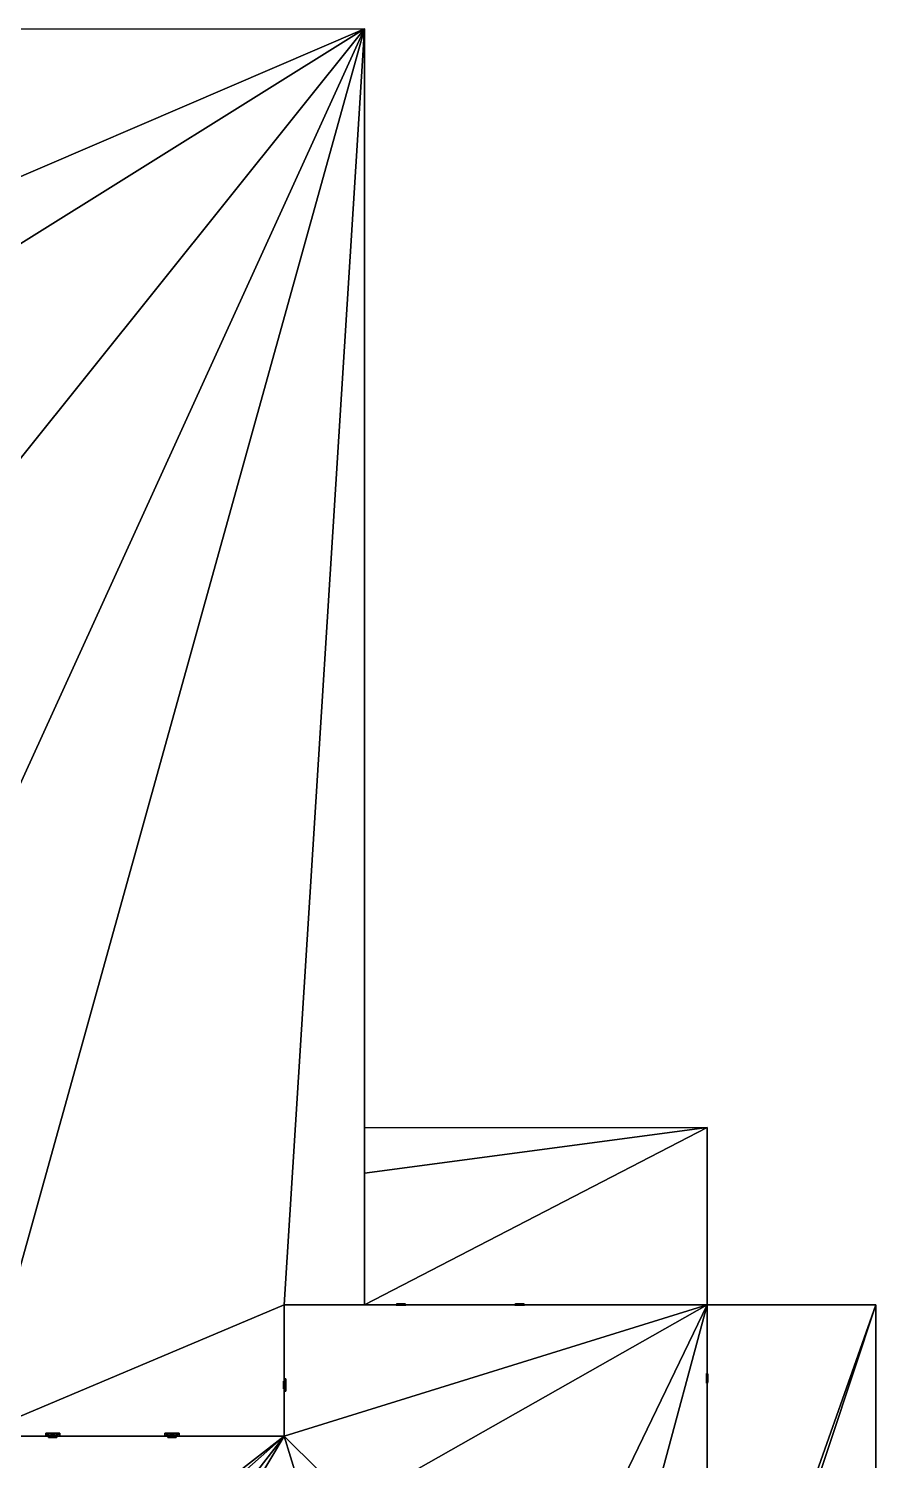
# Model space of a CAD drawing. Header units: metres. Extents: x -124 to 108, y 0 to 201.
# Drawn here: x 32.5 to 101.3, y 86.5 to 200.9 of the extents above; entities that cross this region are included whole.
import ezdxf

# ---------------------------------------------------------------- set-up
doc = ezdxf.new("R2010")
doc.units = ezdxf.units.M
doc.layers.get('0').update_dxf_attribs({"true_color": 0xff5454})

# ---------------------------------------------------------------- blocks, each defined once
blk = doc.blocks.new('dorTruncated')
for p, q in [((0.23, 2.33), (0, 0)), ((0.23, 2.33, -0.24), (0, 0, -0.24)), ((0.23, 2.59, 0.02), (0.9, 2.59, 0.02)), ((0.23, 2.59, 0.02), (0.23, 2.58, 0.1)), ((0.23, 2.33, 0.08), (0.23, 2.58, 0.1)), ((0.23, 2.58, 0.1), (0.9, 2.58, 0.1)), ((0.23, 2.33), (0.9, 2.33)), ((0.23, 2.33), (0.23, 2.33, -0.24)), ((0.9, 2.33, -0.24), (0.23, 2.33, -0.24)), ((0.23, 2.33), (0.23, 2.33, 0.08)), ((0.9, 2.33, 0.08), (0.23, 2.33, 0.08)), ((0.9, 2.59, 0.02), (0.9, 2.33)), ((0.9, 2.59, 0.02), (0.9, 2.58, 0.1)), ((0.9, 2.58, 0.1), (0.9, 2.33, 0.08)), ((1.13, 0), (0.9, 2.33)), ((0.9, 2.33), (0.9, 2.33, -0.24)), ((1.13, 0, -0.24), (0.9, 2.33, -0.24)), ((0.9, 2.33), (0.9, 2.33, 0.08)), ((0, 0), (1.13, 0)), ((0, 0), (0, 0, -0.24)), ((0, 0, -0.24), (1.13, 0, -0.24)), ((1.13, 0), (1.13, 0, -0.24))]:
    blk.add_line(p, q)
at = {"color": 37, "true_color": 0x7b6641}
blk.add_line((0.23, 2.33), (0.23, 2.59, 0.02), dxfattribs=at)
at = {"color": 45, "true_color": 0x9b7d59}
mesh = blk.add_polyface(dxfattribs=at)
corners = [(0.23, 2.33, -0.24), (0, 0), (0, 0, -0.24), (0.23, 2.33)]
mesh.append_faces([[corners[k] for k in face] for face in [(0, 1, 2), (1, 0, 3)]], dxfattribs={"vtx0": -1, "color": 45})
at = {"color": 18, "true_color": 0x000000}
mesh = blk.add_polyface(dxfattribs=at)
corners = [(1.13, 0, -0.24), (0.23, 2.33, -0.24), (0, 0, -0.24), (0.9, 2.33, -0.24)]
mesh.append_faces([[corners[k] for k in face] for face in [(0, 1, 2), (1, 0, 3)]], dxfattribs={"vtx0": -1, "color": 18})
mesh = blk.add_polyface()
corners = [(0.9, 2.59, 0.02), (0.23, 2.33), (0.23, 2.59, 0.02), (0.9, 2.33)]
mesh.append_faces([[corners[k] for k in face] for face in [(0, 1, 2), (1, 0, 3)]], dxfattribs={"vtx0": -1})
at = {"color": 37, "true_color": 0x7b6641}
mesh = blk.add_polyface(dxfattribs=at)
corners = [(0.23, 2.33, 0.08), (0.23, 2.59, 0.02), (0.23, 2.33), (0.23, 2.58, 0.1)]
mesh.append_faces([[corners[k] for k in face] for face in [(0, 1, 2), (1, 0, 3)]], dxfattribs={"vtx0": -1, "color": 37})
mesh = blk.add_polyface(dxfattribs=at)
corners = [(0.23, 2.58, 0.1), (0.9, 2.59, 0.02), (0.23, 2.59, 0.02), (0.9, 2.58, 0.1)]
mesh.append_faces([[corners[k] for k in face] for face in [(0, 1, 2), (1, 0, 3)]], dxfattribs={"vtx0": -1, "color": 37})
mesh = blk.add_polyface(dxfattribs=at)
corners = [(0.9, 2.33, 0.08), (0.23, 2.58, 0.1), (0.23, 2.33, 0.08), (0.9, 2.58, 0.1)]
mesh.append_faces([[corners[k] for k in face] for face in [(0, 1, 2), (1, 0, 3)]], dxfattribs={"vtx0": -1, "color": 37})
mesh = blk.add_polyface(dxfattribs=at)
corners = [(0.9, 2.33), (0.23, 2.33, -0.24), (0.9, 2.33, -0.24), (0.23, 2.33)]
mesh.append_faces([[corners[k] for k in face] for face in [(0, 1, 2), (1, 0, 3)]], dxfattribs={"vtx0": -1, "color": 37})
mesh = blk.add_polyface(dxfattribs=at)
corners = [(0.9, 2.33, 0.08), (0.23, 2.33), (0.9, 2.33), (0.23, 2.33, 0.08)]
mesh.append_faces([[corners[k] for k in face] for face in [(0, 1, 2), (1, 0, 3)]], dxfattribs={"vtx0": -1, "color": 37})
mesh = blk.add_polyface(dxfattribs=at)
corners = [(0.9, 2.59, 0.02), (0.9, 2.33, 0.08), (0.9, 2.33), (0.9, 2.58, 0.1)]
mesh.append_faces([[corners[k] for k in face] for face in [(0, 1, 2), (1, 0, 3)]], dxfattribs={"vtx0": -1, "color": 37})
at = {"color": 45, "true_color": 0x9b7d59}
mesh = blk.add_polyface(dxfattribs=at)
corners = [(0.9, 2.33), (1.13, 0, -0.24), (1.13, 0), (0.9, 2.33, -0.24)]
mesh.append_faces([[corners[k] for k in face] for face in [(0, 1, 2), (1, 0, 3)]], dxfattribs={"vtx0": -1, "color": 45})
mesh = blk.add_polyface(dxfattribs=at)
corners = [(0, 0), (1.13, 0, -0.24), (0, 0, -0.24), (1.13, 0)]
mesh.append_faces([[corners[k] for k in face] for face in [(0, 1, 2), (1, 0, 3)]], dxfattribs={"vtx0": -1, "color": 45})
blk = doc.blocks.new('door_i')
for p, q in [((0.97, 2.29), (0, 2.29)), ((0, 2.29), (0, 2.29, 0.12)), ((0.97, 2.29, 0.12), (0, 2.29, 0.12)), ((0, 2.29, 0.12), (0, 2.22, 0.05)), ((0, 2.29), (0, 0)), ((0.97, 2.22, 0.05), (0.97, 2.29, 0.12)), ((0.97, 2.29), (0.97, 2.29, 0.12)), ((0.97, 0), (0.97, 2.29)), ((0, 2.22, 0.05), (0, 0, 0.05)), ((0, 2.22, 0.05), (0.97, 2.22, 0.05)), ((0.84, 2.16), (0.13, 2.16)), ((0.13, 0.14), (0.13, 2.16)), ((0.13, 0.14, 0.05), (0.13, 2.16, 0.05)), ((0.84, 2.16, 0.05), (0.13, 2.16, 0.05)), ((0.13, 2.16), (0.13, 2.16, 0.05)), ((0.44, 2.11), (0.17, 2.11)), ((0.17, 2.11), (0.17, 1.98)), ((0.17, 2.11, -0.07), (0.17, 1.98, -0.07)), ((0.44, 2.11, -0.07), (0.17, 2.11, -0.07)), ((0.17, 2.11, -0.07), (0.17, 2.11)), ((0.17, 1.98, -0.07), (0.17, 1.98)), ((0.17, 1.98), (0.44, 1.98)), ((0.17, 1.98, -0.07), (0.44, 1.98, -0.07)), ((0.8, 1.89), (0.17, 1.89)), ((0.8, 1.89, -0.07), (0.17, 1.89, -0.07)), ((0.17, 1.89), (0.17, 0.14)), ((0.17, 1.89, -0.07), (0.17, 0.14, -0.07)), ((0.17, 1.89, -0.07), (0.17, 1.89)), ((0.44, 2.11, -0.07), (0.44, 2.11)), ((0.44, 1.98), (0.44, 2.11)), ((0.44, 1.98, -0.07), (0.44, 2.11, -0.07)), ((0.44, 1.98, -0.07), (0.44, 1.98)), ((0.53, 2.11, -0.07), (0.53, 2.11)), ((0.53, 2.11), (0.53, 1.98)), ((0.53, 2.11, -0.07), (0.53, 1.98, -0.07)), ((0.8, 2.11, -0.07), (0.53, 2.11, -0.07)), ((0.53, 1.98, -0.07), (0.53, 1.98)), ((0.53, 1.98), (0.8, 1.98)), ((0.53, 1.98, -0.07), (0.8, 1.98, -0.07)), ((0.8, 2.11, -0.07), (0.8, 2.11)), ((0.8, 1.98), (0.8, 2.11)), ((0.8, 1.98, -0.07), (0.8, 2.11, -0.07)), ((0.8, 1.98, -0.07), (0.8, 1.98)), ((0.8, 0.14, -0.07), (0.8, 1.89, -0.07)), ((0.8, 0.14), (0.8, 1.89)), ((0.8, 1.89, -0.07), (0.8, 1.89)), ((0.84, 2.16), (0.84, 0.14)), ((0.84, 2.16, 0.05), (0.84, 0.14, 0.05)), ((0.84, 2.16), (0.84, 2.16, 0.05)), ((0.97, 0, 0.05), (0.97, 2.22, 0.05)), ((0, 0, 0.05), (0.97, 0, 0.05)), ((0, 0), (0.97, 0)), ((0, 0), (0, 0, 0.05)), ((0.17, 0.14), (0.13, 0.14)), ((0.84, 0.14, 0.05), (0.13, 0.14, 0.05)), ((0.13, 0.14), (0.13, 0.14, 0.05)), ((0.17, 0.14, -0.07), (0.17, 0.14)), ((0.8, 0.14, -0.07), (0.8, 0.14)), ((0.84, 0.14), (0.8, 0.14)), ((0.84, 0.14), (0.84, 0.14, 0.05)), ((0.97, 0), (0.97, 0, 0.05))]:
    blk.add_line(p, q)
at = {"color": 28, "true_color": 0x130f0a}
blk.add_line((0.8, 2.11), (0.53, 2.11), dxfattribs=at)
at = {"color": 29, "true_color": 0x423123}
blk.add_line((0.17, 0.14, -0.07), (0.8, 0.14, -0.07), dxfattribs=at)
at = {"color": 45, "true_color": 0xaa8f5f}
mesh = blk.add_polyface(dxfattribs=at)
corners = [(0, 2.29, 0.12), (0.97, 2.29), (0, 2.29), (0.97, 2.29, 0.12)]
mesh.append_faces([[corners[k] for k in face] for face in [(0, 1, 2), (1, 0, 3)]], dxfattribs={"vtx0": -1, "color": 45})
mesh = blk.add_polyface(dxfattribs=at)
corners = [(0.97, 2.22, 0.05), (0, 2.29, 0.12), (0, 2.22, 0.05), (0.97, 2.29, 0.12)]
mesh.append_faces([[corners[k] for k in face] for face in [(0, 1, 2), (1, 0, 3)]], dxfattribs={"vtx0": -1, "color": 45})
mesh = blk.add_polyface(dxfattribs=at)
corners = [(0, 2.22, 0.05), (0, 0), (0, 0, 0.05), (0, 2.29), (0, 2.29, 0.12)]
mesh.append_faces([[corners[k] for k in face] for face in [(0, 1, 2), (3, 0, 4)]], dxfattribs={"vtx0": -1, "color": 45})
mesh.append_faces([[corners[k] for k in face] for face in [(1, 0, 3)]], dxfattribs={"vtx0": -1, "vtx1": -1, "color": 45})
mesh = blk.add_polyface(dxfattribs=at)
corners = [(0.97, 2.29), (0.97, 0, 0.05), (0.97, 0), (0.97, 2.22, 0.05), (0.97, 2.29, 0.12)]
mesh.append_faces([[corners[k] for k in face] for face in [(0, 1, 2), (3, 0, 4)]], dxfattribs={"vtx0": -1, "color": 45})
mesh.append_faces([[corners[k] for k in face] for face in [(1, 0, 3)]], dxfattribs={"vtx0": -1, "vtx1": -1, "color": 45})
mesh = blk.add_polyface(dxfattribs=at)
corners = [(0, 0, 0.05), (0.13, 0.14, 0.05), (0, 2.22, 0.05), (0.97, 0, 0.05), (0.84, 0.14, 0.05), (0.84, 2.16, 0.05), (0.13, 2.16, 0.05), (0.97, 2.22, 0.05)]
mesh.append_faces([[corners[k] for k in face] for face in [(0, 1, 2), (1, 3, 4), (4, 3, 5), (2, 6, 7), (6, 2, 1), (7, 5, 3)]], dxfattribs={"vtx0": -1, "vtx1": -1, "color": 45})
mesh.append_faces([[corners[k] for k in face] for face in [(1, 0, 3), (7, 6, 5)]], dxfattribs={"vtx0": -1, "vtx2": -1, "color": 45})
mesh = blk.add_polyface(dxfattribs=at)
corners = [(0.84, 2.16, 0.05), (0.13, 2.16), (0.84, 2.16), (0.13, 2.16, 0.05)]
mesh.append_faces([[corners[k] for k in face] for face in [(0, 1, 2), (1, 0, 3)]], dxfattribs={"vtx0": -1, "color": 45})
mesh = blk.add_polyface(dxfattribs=at)
corners = [(0.13, 2.16), (0.13, 0.14, 0.05), (0.13, 0.14), (0.13, 2.16, 0.05)]
mesh.append_faces([[corners[k] for k in face] for face in [(0, 1, 2), (1, 0, 3)]], dxfattribs={"vtx0": -1, "color": 45})
at = {"color": 29, "true_color": 0x423123}
mesh = blk.add_polyface(dxfattribs=at)
corners = [(0.84, 0.14), (0.8, 1.89), (0.8, 0.14), (0.8, 1.98), (0.8, 2.11), (0.17, 0.14), (0.13, 2.16), (0.13, 0.14), (0.17, 2.11), (0.84, 2.16), (0.17, 1.89), (0.17, 1.98), (0.44, 2.11), (0.53, 2.11), (0.53, 1.98), (0.44, 1.98)]
mesh.append_faces([[corners[k] for k in face] for face in [(0, 1, 2), (5, 6, 7)]], dxfattribs={"vtx0": -1, "color": 29})
mesh.append_faces([[corners[k] for k in face] for face in [(3, 0, 4), (6, 8, 9), (8, 10, 11), (13, 12, 14), (9, 4, 0), (1, 11, 10), (11, 1, 15), (15, 14, 12), (14, 1, 3)]], dxfattribs={"vtx0": -1, "vtx1": -1, "color": 29})
mesh.append_faces([[corners[k] for k in face] for face in [(1, 0, 3), (6, 5, 8), (9, 12, 13), (15, 1, 14)]], dxfattribs={"vtx0": -1, "vtx1": -1, "vtx2": -1, "color": 29})
mesh.append_faces([[corners[k] for k in face] for face in [(8, 5, 10), (9, 8, 12), (9, 13, 4)]], dxfattribs={"vtx0": -1, "vtx2": -1, "color": 29})
at = {"color": 28, "true_color": 0x130f0a}
mesh = blk.add_polyface(dxfattribs=at)
corners = [(0.44, 1.98, -0.07), (0.17, 2.11, -0.07), (0.17, 1.98, -0.07), (0.44, 2.11, -0.07)]
mesh.append_faces([[corners[k] for k in face] for face in [(0, 1, 2), (1, 0, 3)]], dxfattribs={"vtx0": -1, "color": 28})
at = {"color": 29, "true_color": 0x423123}
mesh = blk.add_polyface(dxfattribs=at)
corners = [(0.17, 2.11, -0.07), (0.17, 1.98), (0.17, 1.98, -0.07), (0.17, 2.11)]
mesh.append_faces([[corners[k] for k in face] for face in [(0, 1, 2), (1, 0, 3)]], dxfattribs={"vtx0": -1, "color": 29})
mesh = blk.add_polyface(dxfattribs=at)
corners = [(0.44, 2.11), (0.17, 2.11, -0.07), (0.44, 2.11, -0.07), (0.17, 2.11)]
mesh.append_faces([[corners[k] for k in face] for face in [(0, 1, 2), (1, 0, 3)]], dxfattribs={"vtx0": -1, "color": 29})
mesh = blk.add_polyface(dxfattribs=at)
corners = [(0.17, 1.98), (0.44, 1.98, -0.07), (0.17, 1.98, -0.07), (0.44, 1.98)]
mesh.append_faces([[corners[k] for k in face] for face in [(0, 1, 2), (1, 0, 3)]], dxfattribs={"vtx0": -1, "color": 29})
at = {"color": 28, "true_color": 0x130f0a}
mesh = blk.add_polyface(dxfattribs=at)
corners = [(0.8, 0.14, -0.07), (0.17, 1.89, -0.07), (0.17, 0.14, -0.07), (0.8, 1.89, -0.07)]
mesh.append_faces([[corners[k] for k in face] for face in [(0, 1, 2), (1, 0, 3)]], dxfattribs={"vtx0": -1, "color": 28})
at = {"color": 29, "true_color": 0x423123}
mesh = blk.add_polyface(dxfattribs=at)
corners = [(0.17, 1.89, -0.07), (0.17, 0.14), (0.17, 0.14, -0.07), (0.17, 1.89)]
mesh.append_faces([[corners[k] for k in face] for face in [(0, 1, 2), (1, 0, 3)]], dxfattribs={"vtx0": -1, "color": 29})
mesh = blk.add_polyface(dxfattribs=at)
corners = [(0.8, 1.89), (0.17, 1.89, -0.07), (0.8, 1.89, -0.07), (0.17, 1.89)]
mesh.append_faces([[corners[k] for k in face] for face in [(0, 1, 2), (1, 0, 3)]], dxfattribs={"vtx0": -1, "color": 29})
mesh = blk.add_polyface(dxfattribs=at)
corners = [(0.44, 2.11), (0.44, 1.98, -0.07), (0.44, 1.98), (0.44, 2.11, -0.07)]
mesh.append_faces([[corners[k] for k in face] for face in [(0, 1, 2), (1, 0, 3)]], dxfattribs={"vtx0": -1, "color": 29})
at = {"color": 28, "true_color": 0x130f0a}
mesh = blk.add_polyface(dxfattribs=at)
corners = [(0.8, 1.98, -0.07), (0.53, 2.11, -0.07), (0.53, 1.98, -0.07), (0.8, 2.11, -0.07)]
mesh.append_faces([[corners[k] for k in face] for face in [(0, 1, 2), (1, 0, 3)]], dxfattribs={"vtx0": -1, "color": 28})
at = {"color": 29, "true_color": 0x423123}
mesh = blk.add_polyface(dxfattribs=at)
corners = [(0.8, 2.11), (0.53, 2.11, -0.07), (0.8, 2.11, -0.07), (0.53, 2.11)]
mesh.append_faces([[corners[k] for k in face] for face in [(0, 1, 2), (1, 0, 3)]], dxfattribs={"vtx0": -1, "color": 29})
mesh = blk.add_polyface(dxfattribs=at)
corners = [(0.53, 2.11, -0.07), (0.53, 1.98), (0.53, 1.98, -0.07), (0.53, 2.11)]
mesh.append_faces([[corners[k] for k in face] for face in [(0, 1, 2), (1, 0, 3)]], dxfattribs={"vtx0": -1, "color": 29})
mesh = blk.add_polyface(dxfattribs=at)
corners = [(0.53, 1.98), (0.8, 1.98, -0.07), (0.53, 1.98, -0.07), (0.8, 1.98)]
mesh.append_faces([[corners[k] for k in face] for face in [(0, 1, 2), (1, 0, 3)]], dxfattribs={"vtx0": -1, "color": 29})
mesh = blk.add_polyface(dxfattribs=at)
corners = [(0.8, 2.11), (0.8, 1.98, -0.07), (0.8, 1.98), (0.8, 2.11, -0.07)]
mesh.append_faces([[corners[k] for k in face] for face in [(0, 1, 2), (1, 0, 3)]], dxfattribs={"vtx0": -1, "color": 29})
mesh = blk.add_polyface(dxfattribs=at)
corners = [(0.8, 1.89), (0.8, 0.14, -0.07), (0.8, 0.14), (0.8, 1.89, -0.07)]
mesh.append_faces([[corners[k] for k in face] for face in [(0, 1, 2), (1, 0, 3)]], dxfattribs={"vtx0": -1, "color": 29})
at = {"color": 45, "true_color": 0xaa8f5f}
mesh = blk.add_polyface(dxfattribs=at)
corners = [(0.84, 2.16, 0.05), (0.84, 0.14), (0.84, 0.14, 0.05), (0.84, 2.16)]
mesh.append_faces([[corners[k] for k in face] for face in [(0, 1, 2), (1, 0, 3)]], dxfattribs={"vtx0": -1, "color": 45})
mesh = blk.add_polyface(dxfattribs=at)
corners = [(0.97, 0, 0.05), (0, 0), (0.97, 0), (0, 0, 0.05)]
mesh.append_faces([[corners[k] for k in face] for face in [(0, 1, 2), (1, 0, 3)]], dxfattribs={"vtx0": -1, "color": 45})
mesh = blk.add_polyface(dxfattribs=at)
corners = [(0.13, 0.14, 0.05), (0.17, 0.14), (0.13, 0.14), (0.8, 0.14), (0.84, 0.14), (0.84, 0.14, 0.05), (0.8, 0.14, -0.07), (0.17, 0.14, -0.07)]
mesh.append_faces([[corners[k] for k in face] for face in [(0, 1, 2), (4, 0, 5), (1, 6, 7)]], dxfattribs={"vtx0": -1, "color": 45})
mesh.append_faces([[corners[k] for k in face] for face in [(3, 0, 4), (6, 1, 3)]], dxfattribs={"vtx0": -1, "vtx1": -1, "color": 45})
mesh.append_faces([[corners[k] for k in face] for face in [(1, 0, 3)]], dxfattribs={"vtx0": -1, "vtx1": -1, "vtx2": -1, "color": 45})
blk = doc.blocks.new('door_ii')
for p, q in [((0, 2.04), (0, 1.96)), ((0, 2.04), (0, 2.04, 0.05)), ((0, 1.96), (0, 2.04, 0.05)), ((0.78, 1.96, -0.03), (0, 1.96, -0.03)), ((0, 1.96, -0.03), (0, 0, -0.03)), ((0, 1.96), (0, 0)), ((0, 1.96), (0, 1.96, -0.03)), ((0, 1.96), (0.78, 1.96)), ((0.39, 1.93, -0.07), (0.06, 1.61, -0.07)), ((0.39, 1.93, -0.03), (0.06, 1.61, -0.03)), ((0.06, 1.61, -0.07), (0.06, 0, -0.07)), ((0.06, 1.61, -0.07), (0.06, 1.61, -0.03)), ((0.06, 1.61, -0.03), (0.06, 0, -0.03)), ((0.71, 1.61, -0.07), (0.39, 1.93, -0.07)), ((0.71, 1.61, -0.03), (0.39, 1.93, -0.03)), ((0.39, 1.93, -0.07), (0.39, 1.93, -0.03)), ((0.71, 0, -0.07), (0.71, 1.61, -0.07)), ((0.71, 0, -0.03), (0.71, 1.61, -0.03)), ((0.71, 1.61, -0.07), (0.71, 1.61, -0.03)), ((0.78, 1.96), (0.78, 2.04)), ((0.78, 2.04), (0.78, 2.04, 0.05)), ((0.78, 1.96), (0.78, 2.04, 0.05)), ((0.78, 0, -0.03), (0.78, 1.96, -0.03)), ((0.78, 0), (0.78, 1.96)), ((0.78, 1.96), (0.78, 1.96, -0.03)), ((0, 0, -0.03), (0.06, 0, -0.03)), ((0, 0), (0.78, 0)), ((0, 0), (0, 0, -0.03)), ((0.06, 0, -0.07), (0.06, 0, -0.03)), ((0.06, 0, -0.07), (0.71, 0, -0.07)), ((0.71, 0, -0.07), (0.71, 0, -0.03)), ((0.71, 0, -0.03), (0.78, 0, -0.03)), ((0.78, 0), (0.78, 0, -0.03))]:
    blk.add_line(p, q)
at = {"color": 35, "true_color": 0x927150}
for p, q in [((0.78, 2.04), (0, 2.04)), ((0.78, 2.04, 0.05), (0, 2.04, 0.05))]:
    blk.add_line(p, q, dxfattribs=at)
at = {"color": 45, "true_color": 0xaa8f5f}
mesh = blk.add_polyface(dxfattribs=at)
corners = [(0, 2.04), (0, 1.96), (0, 2.04, 0.05)]
mesh.append_faces([[corners[k] for k in face] for face in [(0, 1, 2)]], dxfattribs={"color": 45})
mesh = blk.add_polyface(dxfattribs=at)
corners = [(0, 2.04, 0.05), (0.78, 2.04), (0, 2.04), (0.78, 2.04, 0.05)]
mesh.append_faces([[corners[k] for k in face] for face in [(0, 1, 2), (1, 0, 3)]], dxfattribs={"vtx0": -1, "color": 45})
at = {"color": 35, "true_color": 0x927150}
mesh = blk.add_polyface(dxfattribs=at)
corners = [(0.78, 1.96), (0, 2.04, 0.05), (0, 1.96), (0.78, 2.04, 0.05)]
mesh.append_faces([[corners[k] for k in face] for face in [(0, 1, 2), (1, 0, 3)]], dxfattribs={"vtx0": -1, "color": 35})
at = {"color": 45, "true_color": 0xaa8f5f}
mesh = blk.add_polyface(dxfattribs=at)
corners = [(0.78, 0, -0.03), (0.71, 1.61, -0.03), (0.71, 0, -0.03), (0.06, 0, -0.03), (0, 1.96, -0.03), (0, 0, -0.03), (0.06, 1.61, -0.03), (0.39, 1.93, -0.03), (0.78, 1.96, -0.03)]
mesh.append_faces([[corners[k] for k in face] for face in [(0, 1, 2), (3, 4, 5)]], dxfattribs={"vtx0": -1, "color": 45})
mesh.append_faces([[corners[k] for k in face] for face in [(4, 7, 8), (8, 1, 0)]], dxfattribs={"vtx0": -1, "vtx1": -1, "color": 45})
mesh.append_faces([[corners[k] for k in face] for face in [(4, 3, 6), (4, 6, 7), (8, 7, 1)]], dxfattribs={"vtx0": -1, "vtx2": -1, "color": 45})
mesh = blk.add_polyface(dxfattribs=at)
corners = [(0.78, 1.96), (0, 1.96, -0.03), (0.78, 1.96, -0.03), (0, 1.96)]
mesh.append_faces([[corners[k] for k in face] for face in [(0, 1, 2), (1, 0, 3)]], dxfattribs={"vtx0": -1, "color": 45})
mesh = blk.add_polyface(dxfattribs=at)
corners = [(0, 1.96, -0.03), (0, 0), (0, 0, -0.03), (0, 1.96)]
mesh.append_faces([[corners[k] for k in face] for face in [(0, 1, 2), (1, 0, 3)]], dxfattribs={"vtx0": -1, "color": 45})
mesh = blk.add_polyface(dxfattribs=at)
corners = [(0.39, 1.93, -0.07), (0.06, 1.61, -0.03), (0.06, 1.61, -0.07), (0.39, 1.93, -0.03)]
mesh.append_faces([[corners[k] for k in face] for face in [(0, 1, 2), (1, 0, 3)]], dxfattribs={"vtx0": -1, "color": 45})
at = {"color": 28, "true_color": 0x130f0a}
mesh = blk.add_polyface(dxfattribs=at)
corners = [(0.71, 0, -0.07), (0.06, 1.61, -0.07), (0.06, 0, -0.07), (0.39, 1.93, -0.07), (0.71, 1.61, -0.07)]
mesh.append_faces([[corners[k] for k in face] for face in [(0, 1, 2), (3, 0, 4)]], dxfattribs={"vtx0": -1, "color": 28})
mesh.append_faces([[corners[k] for k in face] for face in [(1, 0, 3)]], dxfattribs={"vtx0": -1, "vtx1": -1, "color": 28})
at = {"color": 45, "true_color": 0xaa8f5f}
mesh = blk.add_polyface(dxfattribs=at)
corners = [(0.06, 1.61, -0.07), (0.06, 0, -0.03), (0.06, 0, -0.07), (0.06, 1.61, -0.03)]
mesh.append_faces([[corners[k] for k in face] for face in [(0, 1, 2), (1, 0, 3)]], dxfattribs={"vtx0": -1, "color": 45})
mesh = blk.add_polyface(dxfattribs=at)
corners = [(0.39, 1.93, -0.03), (0.71, 1.61, -0.07), (0.71, 1.61, -0.03), (0.39, 1.93, -0.07)]
mesh.append_faces([[corners[k] for k in face] for face in [(0, 1, 2), (1, 0, 3)]], dxfattribs={"vtx0": -1, "color": 45})
mesh = blk.add_polyface(dxfattribs=at)
corners = [(0.71, 1.61, -0.03), (0.71, 0, -0.07), (0.71, 0, -0.03), (0.71, 1.61, -0.07)]
mesh.append_faces([[corners[k] for k in face] for face in [(0, 1, 2), (1, 0, 3)]], dxfattribs={"vtx0": -1, "color": 45})
mesh = blk.add_polyface(dxfattribs=at)
corners = [(0.78, 2.04, 0.05), (0.78, 1.96), (0.78, 2.04)]
mesh.append_faces([[corners[k] for k in face] for face in [(0, 1, 2)]], dxfattribs={"color": 45})
mesh = blk.add_polyface(dxfattribs=at)
corners = [(0.78, 1.96), (0.78, 0, -0.03), (0.78, 0), (0.78, 1.96, -0.03)]
mesh.append_faces([[corners[k] for k in face] for face in [(0, 1, 2), (1, 0, 3)]], dxfattribs={"vtx0": -1, "color": 45})
mesh = blk.add_polyface(dxfattribs=at)
corners = [(0, 0), (0.06, 0, -0.03), (0, 0, -0.03), (0.71, 0, -0.03), (0.78, 0, -0.03), (0.78, 0), (0.71, 0, -0.07), (0.06, 0, -0.07)]
mesh.append_faces([[corners[k] for k in face] for face in [(0, 1, 2), (4, 0, 5), (1, 6, 7)]], dxfattribs={"vtx0": -1, "color": 45})
mesh.append_faces([[corners[k] for k in face] for face in [(3, 0, 4), (6, 1, 3)]], dxfattribs={"vtx0": -1, "vtx1": -1, "color": 45})
mesh.append_faces([[corners[k] for k in face] for face in [(1, 0, 3)]], dxfattribs={"vtx0": -1, "vtx1": -1, "vtx2": -1, "color": 45})
blk = doc.blocks.new('Component_1')
for p, q in [((-20.49, 200.88, 23.21), (59.35, 200.88, 23.21)), ((59.35, 200.88, 23.21), (59.35, 109.44, 23.21)), ((59.35, 109.44, 20.28), (59.35, 113.09, 20.28)), ((59.35, 113.09, 20.28), (86.71, 113.09, 20.28)), ((86.71, 113.09), (86.71, 98.94)), ((86.71, 113.09), (86.71, 113.09, 20.28)), ((86.71, 113.09, 20.28), (86.71, 98.94, 20.28)), ((59.35, 109.44, 20.28), (59.35, 109.44, 23.21)), ((59.35, 98.94, 23.21), (59.35, 109.44, 23.21)), ((59.35, 98.94, 20.28), (59.35, 109.44, 20.28)), ((86.71, 98.94), (52.94, 98.94)), ((52.94, 98.94), (52.94, 88.43)), ((59.35, 98.94, 23.21), (52.94, 98.94, 23.21)), ((52.94, 98.94, 23.21), (52.94, 88.43, 23.21)), ((52.94, 98.94), (52.94, 98.94, 23.21)), ((59.35, 98.94, 20.28), (59.35, 98.94, 23.21)), ((86.71, 98.94, 20.28), (59.35, 98.94, 20.28)), ((86.71, 98.94), (86.71, 60.8)), ((100.19, 98.94, 16.09), (86.71, 98.94, 16.09)), ((86.71, 98.94, 16.09), (86.71, 60.8, 16.09)), ((86.71, 98.94), (86.71, 98.94, 16.09)), ((86.71, 98.94, 16.09), (86.71, 98.94, 20.28)), ((100.19, 60.8, 16.09), (100.19, 98.94, 16.09)), ((52.94, 88.43), (28.08, 88.43)), ((52.94, 88.43, 23.21), (28.08, 88.43, 23.21)), ((52.94, 88.43), (52.94, 88.43, 23.21))]:
    blk.add_line(p, q)
at = {"extrusion": (0, -1, 0)}
for name, p in [('door_ii', (61.87, 0, -98.94)), ('door_ii', (71.36, 0, -98.94)), ('dorTruncated', (33.89, 0, -88.43)), ('dorTruncated', (43.41, 0, -88.43))]:
    blk.add_blockref(name, p, dxfattribs=at)
at = {"extrusion": (1, 0, 0)}
blk.add_blockref('door_i', (92.04, 0, 52.94), dxfattribs=at)
at = {"extrusion": (-1, 0, 0)}
blk.add_blockref('door_ii', (-93.45, 0, -86.71), dxfattribs=at)
mesh = blk.add_polyface()
corners = [(98.86, 30.91), (89.72, 8.97), (87.55, 30.91), (96.82, 14.09), (98.5, 14.09), (98.5, 12.41), (96.82, 12.41), (101.27, 8.97), (98.86, 23.1), (101.27, 23.1), (-20.49, 200.88), (-36.24, 166.56), (-36.24, 200.88), (-62.8, 120.05), (-62.8, 166.56), (-62.8, 96.84), (-62.8, 69.07), (28.08, 69.07), (-20.49, 166.56), (4.43, 132.3), (4.43, 166.56), (28.08, 132.3), (28.08, 88.43), (52.94, 88.43), (28.08, 66.46), (35.93, 66.46), (35.93, 59.93), (58.51, 70.27), (71.21, 59.93), (58.51, 82.93), (78.99, 70.27), (71.21, 47.17), (86.71, 98.94), (52.94, 98.94), (78.99, 82.93), (35.93, 45.54), (35.93, 47.17), (35.93, 32.39), (35.93, 12.9), (56.23, 30.62), (71.01, 30.62), (71.01, 7.87), (89.72, 7.87), (86.71, 60.8), (87.55, 60.8), (29.12, 8.35), (29.12, 12.9), (56.23, 8.35), (30.86, 32.39), (30.86, 45.54), (-93.48, 160.3), (-109.83, 96.84), (-109.83, 160.3), (-93.48, 120.05)]
mesh.append_faces([[corners[k] for k in face] for face in [(7, 8, 9), (10, 11, 12), (11, 13, 14), (19, 18, 20), (32, 23, 33), (31, 35, 36), (2, 43, 44), (38, 45, 46), (35, 48, 49), (50, 51, 52)]], dxfattribs={"vtx0": -1})
mesh.append_faces([[corners[k] for k in face] for face in [(0, 1, 2), (3, 0, 4), (4, 0, 5), (1, 6, 7), (6, 1, 3), (8, 5, 0), (15, 11, 16), (16, 11, 17), (18, 11, 10), (17, 23, 24), (24, 23, 25), (25, 23, 26), (26, 27, 28), (27, 23, 29), (28, 30, 31), (29, 32, 34), (34, 32, 30), (37, 31, 38), (39, 31, 40), (40, 31, 41), (41, 31, 42), (43, 30, 32), (42, 2, 1), (45, 38, 47), (47, 38, 39), (48, 35, 37), (51, 53, 15)]], dxfattribs={"vtx0": -1, "vtx1": -1})
mesh.append_faces([[corners[k] for k in face] for face in [(1, 0, 3), (7, 5, 8), (13, 11, 15), (17, 11, 18), (17, 18, 19), (26, 23, 27), (23, 32, 29), (35, 31, 37), (38, 31, 39), (42, 31, 30), (42, 30, 2), (2, 30, 43)]], dxfattribs={"vtx0": -1, "vtx1": -1, "vtx2": -1})
mesh.append_faces([[corners[k] for k in face] for face in [(7, 6, 5), (17, 19, 21), (17, 21, 22), (17, 22, 23), (28, 27, 30), (51, 50, 53), (15, 53, 13)]], dxfattribs={"vtx0": -1, "vtx2": -1})
mesh = blk.add_polyface()
corners = [(59.35, 200.88, 23.21), (-20.49, 166.56, 23.21), (-20.49, 200.88, 23.21), (4.43, 166.56, 23.21), (4.43, 132.3, 23.21), (28.08, 132.3, 23.21), (28.08, 88.43, 23.21), (52.94, 98.94, 23.21), (59.35, 98.94, 23.21), (59.35, 109.44, 23.21), (52.94, 88.43, 23.21)]
mesh.append_faces([[corners[k] for k in face] for face in [(0, 1, 2), (8, 0, 9)]], dxfattribs={"vtx0": -1})
mesh.append_faces([[corners[k] for k in face] for face in [(1, 0, 3), (3, 0, 4), (4, 0, 5), (5, 0, 6), (7, 0, 8)]], dxfattribs={"vtx0": -1, "vtx1": -1})
mesh.append_faces([[corners[k] for k in face] for face in [(6, 0, 7)]], dxfattribs={"vtx0": -1, "vtx1": -1, "vtx2": -1})
mesh.append_faces([[corners[k] for k in face] for face in [(10, 6, 7)]], dxfattribs={"vtx1": -1})
mesh = blk.add_polyface()
corners = [(86.71, 113.09, 20.28), (59.35, 109.44, 20.28), (59.35, 113.09, 20.28), (59.35, 98.94, 20.28), (86.71, 98.94, 20.28)]
mesh.append_faces([[corners[k] for k in face] for face in [(0, 1, 2), (3, 0, 4)]], dxfattribs={"vtx0": -1})
mesh.append_faces([[corners[k] for k in face] for face in [(1, 0, 3)]], dxfattribs={"vtx0": -1, "vtx1": -1})
mesh = blk.add_polyface()
corners = [(86.71, 113.09, 20.28), (86.71, 98.94, 16.09), (86.71, 98.94, 20.28), (86.71, 98.94), (86.71, 113.09)]
mesh.append_faces([[corners[k] for k in face] for face in [(0, 1, 2), (3, 0, 4)]], dxfattribs={"vtx0": -1})
mesh.append_faces([[corners[k] for k in face] for face in [(1, 0, 3)]], dxfattribs={"vtx0": -1, "vtx1": -1})
mesh = blk.add_polyface()
corners = [(59.35, 109.44, 23.21), (59.35, 98.94, 20.28), (59.35, 98.94, 23.21), (59.35, 109.44, 20.28)]
mesh.append_faces([[corners[k] for k in face] for face in [(0, 1, 2), (1, 0, 3)]], dxfattribs={"vtx0": -1})
mesh = blk.add_polyface()
corners = [(72.14, 98.94, 1.96), (86.71, 98.94), (72.14, 98.94), (86.71, 98.94, 16.09), (72.14, 98.94, 2.04), (62.64, 98.94, 1.96), (71.36, 98.94), (62.64, 98.94), (71.36, 98.94, 1.96), (62.64, 98.94, 2.04), (71.36, 98.94, 2.04), (52.94, 98.94, 23.21), (61.87, 98.94), (52.94, 98.94), (61.87, 98.94, 1.96), (61.87, 98.94, 2.04), (59.35, 98.94, 20.28), (59.35, 98.94, 23.21), (86.71, 98.94, 20.28)]
mesh.append_faces([[corners[k] for k in face] for face in [(0, 1, 2), (5, 6, 7), (11, 12, 13), (16, 11, 17)]], dxfattribs={"vtx0": -1})
mesh.append_faces([[corners[k] for k in face] for face in [(1, 0, 3), (6, 5, 8), (8, 9, 10), (12, 11, 14), (14, 11, 15), (15, 11, 9), (10, 11, 4)]], dxfattribs={"vtx0": -1, "vtx1": -1})
mesh.append_faces([[corners[k] for k in face] for face in [(9, 11, 10), (4, 11, 16), (4, 16, 3)]], dxfattribs={"vtx0": -1, "vtx1": -1, "vtx2": -1})
mesh.append_faces([[corners[k] for k in face] for face in [(3, 0, 4), (8, 5, 9)]], dxfattribs={"vtx0": -1, "vtx2": -1})
mesh.append_faces([[corners[k] for k in face] for face in [(18, 3, 16)]], dxfattribs={"vtx1": -1})
mesh = blk.add_polyface()
corners = [(52.94, 98.94, 23.21), (52.94, 88.43), (52.94, 88.43, 23.21), (52.94, 92.04, 2.29), (52.94, 93.02, 2.29), (52.94, 93.02), (52.94, 98.94), (52.94, 92.04)]
mesh.append_faces([[corners[k] for k in face] for face in [(0, 1, 2), (5, 0, 6)]], dxfattribs={"vtx0": -1})
mesh.append_faces([[corners[k] for k in face] for face in [(3, 0, 4), (4, 0, 5)]], dxfattribs={"vtx0": -1, "vtx1": -1})
mesh.append_faces([[corners[k] for k in face] for face in [(1, 0, 3)]], dxfattribs={"vtx0": -1, "vtx1": -1, "vtx2": -1})
mesh.append_faces([[corners[k] for k in face] for face in [(7, 1, 3)]], dxfattribs={"vtx1": -1})
mesh = blk.add_polyface()
corners = [(100.19, 98.94, 16.09), (86.71, 60.8, 16.09), (86.71, 98.94, 16.09), (87.55, 60.8, 16.09), (100.19, 60.8, 16.09)]
mesh.append_faces([[corners[k] for k in face] for face in [(0, 1, 2), (3, 0, 4)]], dxfattribs={"vtx0": -1})
mesh.append_faces([[corners[k] for k in face] for face in [(1, 0, 3)]], dxfattribs={"vtx0": -1, "vtx1": -1})
mesh = blk.add_polyface()
corners = [(86.71, 83.44), (86.71, 65.6, 2.29), (86.71, 65.6), (86.71, 98.94), (86.71, 93.45, 1.96), (86.71, 93.45), (86.71, 93.45, 2.04), (86.71, 64.63), (86.71, 60.8, 16.09), (86.71, 60.8), (86.71, 64.63, 2.29), (86.71, 98.94, 16.09), (86.71, 83.67, 2.33), (86.71, 84.35, 2.33), (86.71, 84.58), (86.71, 92.67, 2.04), (86.71, 92.67), (86.71, 92.67, 1.96)]
mesh.append_faces([[corners[k] for k in face] for face in [(0, 1, 2), (3, 4, 5), (7, 8, 9), (15, 16, 17)]], dxfattribs={"vtx0": -1})
mesh.append_faces([[corners[k] for k in face] for face in [(4, 3, 6), (8, 10, 11), (12, 1, 0), (11, 6, 3)]], dxfattribs={"vtx0": -1, "vtx1": -1})
mesh.append_faces([[corners[k] for k in face] for face in [(11, 1, 12), (11, 14, 15)]], dxfattribs={"vtx0": -1, "vtx1": -1, "vtx2": -1})
mesh.append_faces([[corners[k] for k in face] for face in [(8, 7, 10), (11, 10, 1), (11, 12, 13), (11, 13, 14), (15, 14, 16), (11, 15, 6)]], dxfattribs={"vtx0": -1, "vtx2": -1})
mesh = blk.add_polyface()
corners = [(28.08, 88.43, 23.21), (33.89, 88.43), (28.08, 88.43), (34.12, 88.43, 2.33), (34.79, 88.43, 2.33), (43.64, 88.43, 2.33), (44.31, 88.43, 2.33), (52.94, 88.43), (44.54, 88.43), (52.94, 88.43, 23.21), (43.41, 88.43), (35.02, 88.43)]
mesh.append_faces([[corners[k] for k in face] for face in [(0, 1, 2), (6, 7, 8), (4, 10, 11)]], dxfattribs={"vtx0": -1})
mesh.append_faces([[corners[k] for k in face] for face in [(1, 0, 3), (3, 0, 4), (5, 0, 6), (7, 6, 9), (9, 6, 0), (10, 4, 5)]], dxfattribs={"vtx0": -1, "vtx1": -1})
mesh.append_faces([[corners[k] for k in face] for face in [(4, 0, 5)]], dxfattribs={"vtx0": -1, "vtx1": -1, "vtx2": -1})

msp = doc.modelspace()

# ---------------------------------------------------------------- block references
msp.add_blockref('Component_1', (0, 0))

doc.saveas('drawing.dxf')
